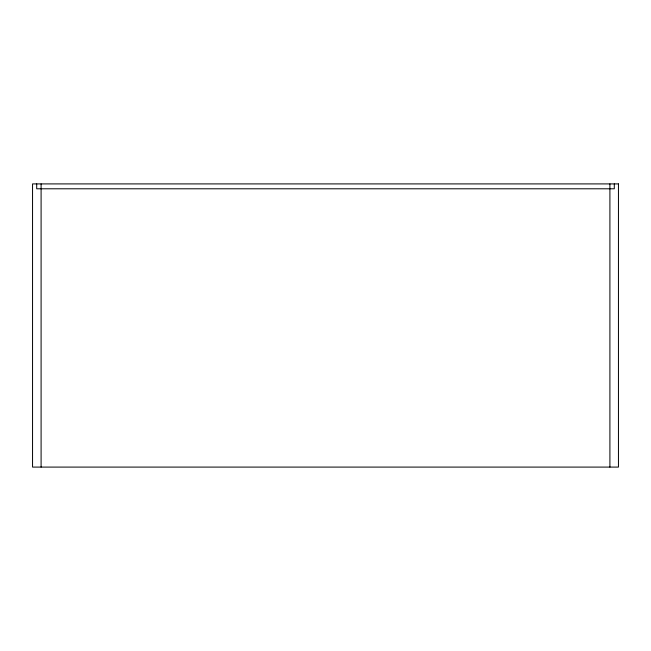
<?xml version="1.0" encoding="UTF-8"?>
<svg xmlns="http://www.w3.org/2000/svg" width="651" height="651" viewBox="0 0 651 651"><rect width="100%" height="100%" fill="white"/><g stroke="black" fill="none" stroke-linecap="round" stroke-linejoin="round"><path stroke-width="0.98" d="M614.3 183.907L614.3 188.79L36.7 188.79L36.7 183.907M609.906 183.907L609.906 467.092M41.094 183.907L41.094 467.092M618.45 183.907L32.55 183.907L32.55 467.092L618.45 467.092L618.45 183.907"/></g></svg>
